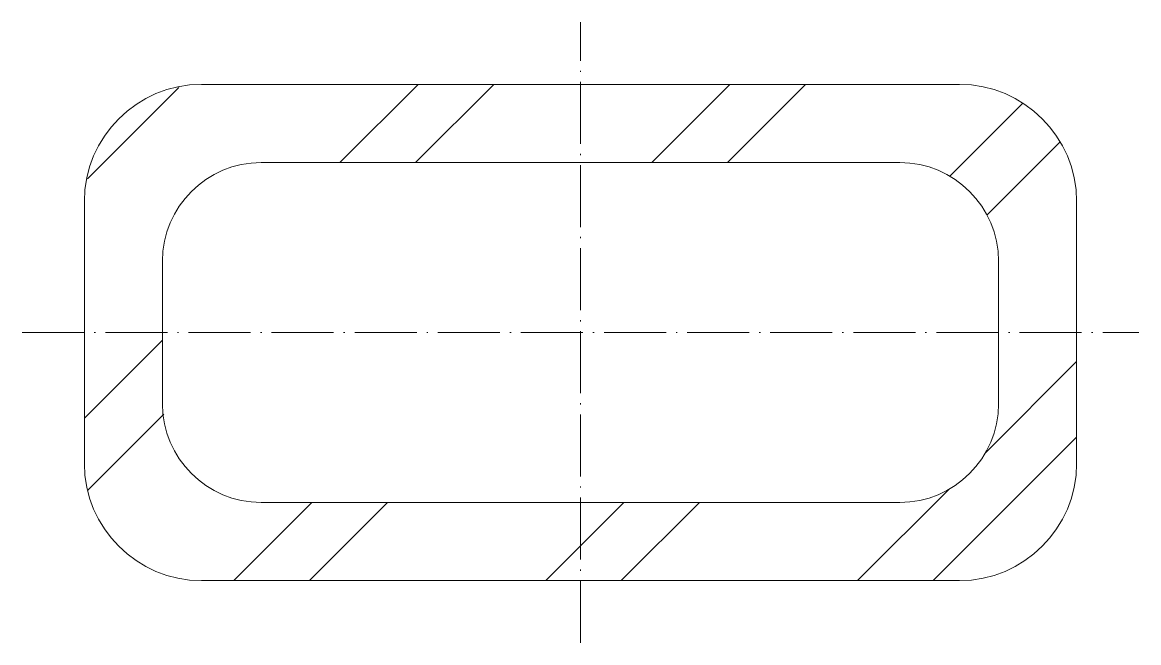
# Model space of a CAD drawing. Header units: metres. Extents: x -45 to 45, y -25 to 25.
import ezdxf

# ---------------------------------------------------------------- set-up
doc = ezdxf.new("R2010")
doc.units = ezdxf.units.M
doc.linetypes.add('MV_hartlijn_staal', pattern=[6.6, 5, -0.8, 0, -0.8])
doc.layers.add('A-DETL-GENF', color=92, linetype='Continuous', lineweight=18)

# ---------------------------------------------------------------- blocks, each defined once
blk = doc.blocks.new('28 Staalprofielen- koker RHS-2d - K80_40_6_3-3531719-00_0 Basismaterialen')
at = {"layer": 'A-DETL-GENF', "lineweight": 13}
h = blk.add_hatch(dxfattribs=at)
h.set_pattern_fill('FP_391', color=256, style=0, pattern_type=2)
h.set_pattern_definition([(45, (4860.222, 4817.881), (-12.57236, 12.57236), []), (45, (4860.222, 4836.931), (-12.57236, 12.57236), [])])
h.paths.add_polyline_path([(14.651, -20), (30.55, -20), (32.996, -19.678), (35.275, -18.734), (37.232, -17.232), (38.734, -15.275), (39.678, -12.996), (40, -10.55), (40, 10.55), (39.678, 12.996), (38.734, 15.275), (37.232, 17.232), (35.275, 18.734), (32.996, 19.678), (30.55, 20), (-30.55, 20), (-32.996, 19.678), (-35.275, 18.734), (-37.232, 17.232), (-38.734, 15.275), (-39.678, 12.996), (-40, 10.55), (-40, -10.55), (-39.678, -12.996), (-38.734, -15.275), (-37.232, -17.232), (-35.275, -18.734), (-32.996, -19.678), (-30.55, -20)])
h.paths.add_polyline_path([(-25.75, -13.7), (-27.808, -13.429), (-29.725, -12.635), (-31.371, -11.371), (-32.635, -9.725), (-33.429, -7.808), (-33.7, -5.75), (-33.7, 5.75), (-33.429, 7.808), (-32.635, 9.725), (-31.371, 11.371), (-29.725, 12.635), (-27.808, 13.429), (-25.75, 13.7), (25.75, 13.7), (27.808, 13.429), (29.725, 12.635), (31.371, 11.371), (32.635, 9.725), (33.429, 7.808), (33.7, 5.75), (33.7, -5.75), (33.429, -7.808), (32.635, -9.725), (31.371, -11.371), (29.725, -12.635), (27.808, -13.429), (25.75, -13.7), (14.651, -13.7)])
at = {"layer": 'A-DETL-GENF', "linetype": 'MV_hartlijn_staal', "lineweight": 13}
for p, q in [((0, -25), (0, 25)), ((-45, 0), (45, 0))]:
    blk.add_line(p, q, dxfattribs=at)
at = {"layer": 'A-DETL-GENF'}
for p, q in [((30.55, 20), (-30.55, 20)), ((-30.55, 20), (30.55, 20)), ((-25.75, 13.7), (25.75, 13.7)), ((-25.75, 13.7), (25.75, 13.7)), ((-40, 10.55), (-40, -10.55)), ((-40, -10.55), (-40, 10.55)), ((40, -10.55), (40, 10.55)), ((40, 10.55), (40, -10.55)), ((-33.7, -5.75), (-33.7, 5.75)), ((-33.7, -5.75), (-33.7, 5.75)), ((33.7, 5.75), (33.7, -5.75)), ((33.7, 5.75), (33.7, -5.75)), ((25.75, -13.7), (-25.75, -13.7)), ((25.75, -13.7), (-25.75, -13.7)), ((-30.55, -20), (30.55, -20)), ((30.55, -20), (-30.55, -20))]:
    blk.add_line(p, q, dxfattribs=at)
for centre, radius, start, end in [((-30.55, 10.55), 9.45, 90, 180), ((-30.55, 10.55), 9.45, 90, 180), ((30.55, 10.55), 9.45, 360, 90), ((30.55, 10.55), 9.45, 360, 90), ((-25.75, 5.75), 7.95, 90, 180), ((-25.75, 5.75), 7.95, 90, 180), ((25.75, 5.75), 7.95, 360, 90), ((25.75, 5.75), 7.95, 360, 90), ((-25.75, -5.75), 7.95, 180, 270), ((-25.75, -5.75), 7.95, 180, 270), ((25.75, -5.75), 7.95, 270, 0), ((25.75, -5.75), 7.95, 270, 360), ((-30.55, -10.55), 9.45, 180, 270), ((-30.55, -10.55), 9.45, 180, 270), ((30.55, -10.55), 9.45, 270, 0), ((30.55, -10.55), 9.45, 270, 0)]:
    blk.add_arc(centre, radius, start, end, dxfattribs=at)

msp = doc.modelspace()

# ---------------------------------------------------------------- block references
msp.add_blockref('28 Staalprofielen- koker RHS-2d - K80_40_6_3-3531719-00_0 Basismaterialen', (0, 0))

doc.saveas('drawing.dxf')
